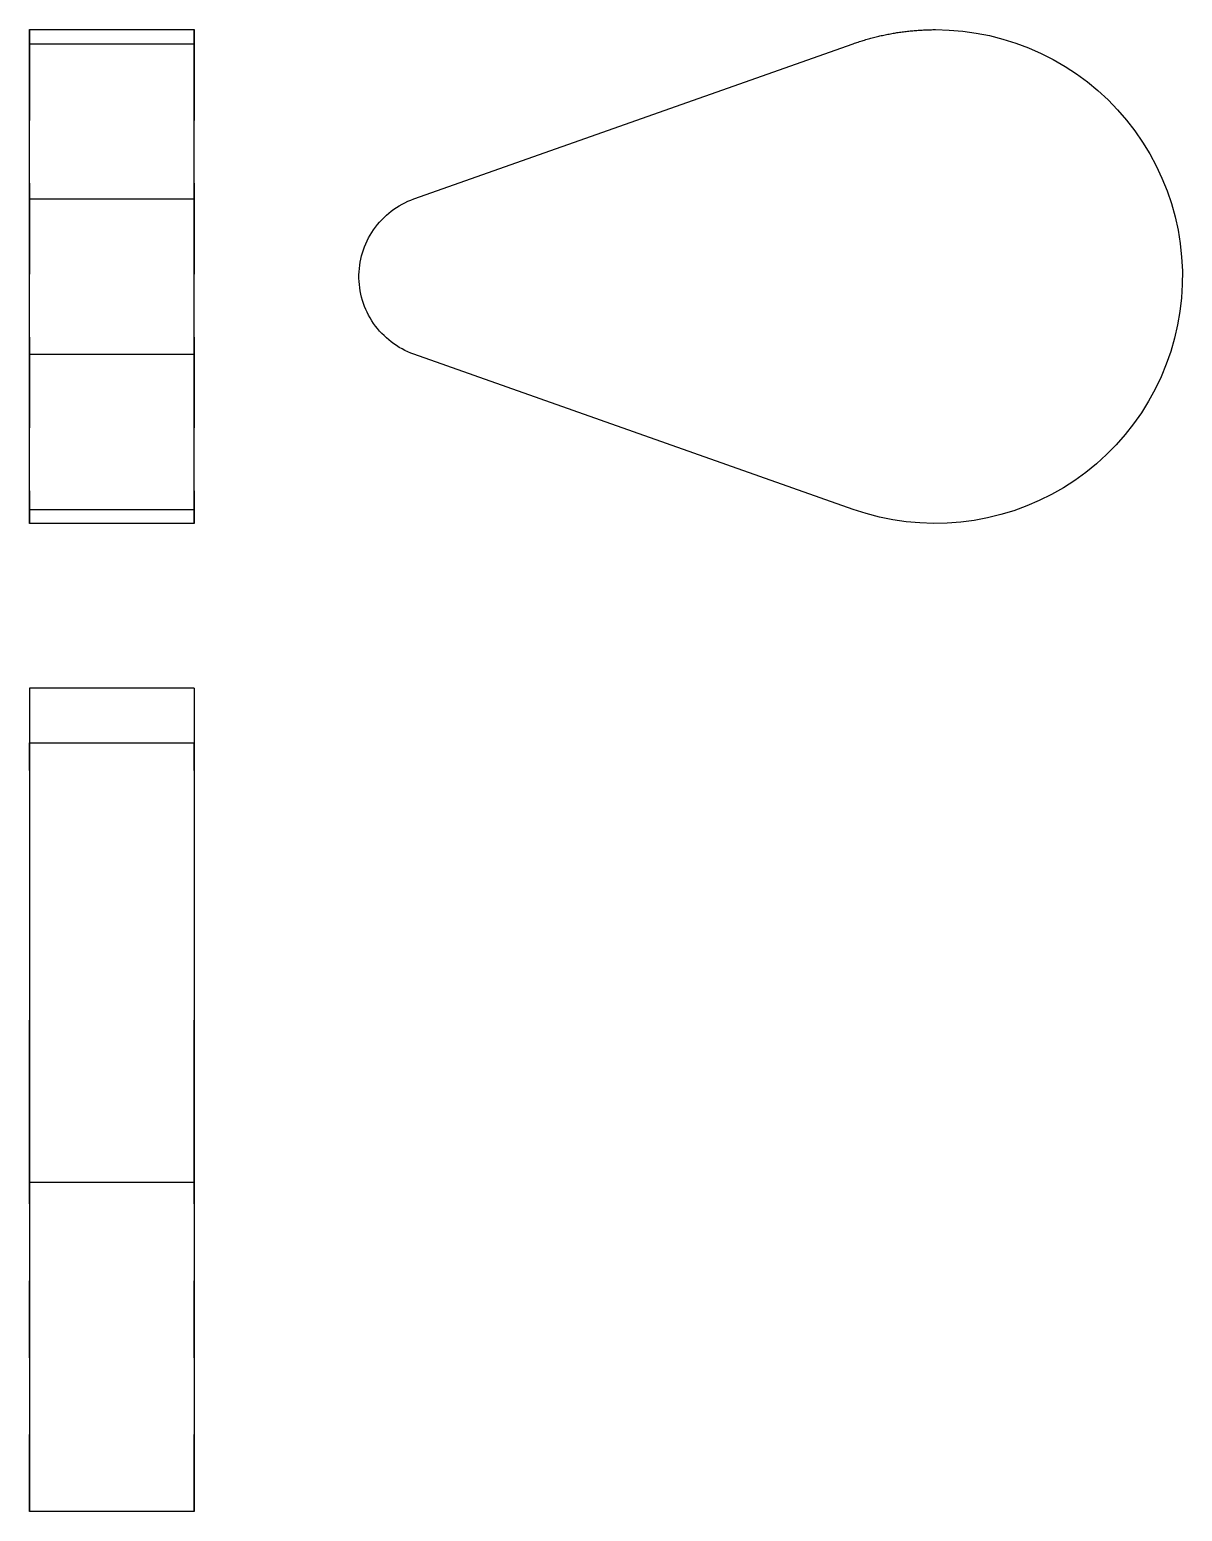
# Model space of a CAD drawing. Extents: x 0 to 1.5, y 0 to 1.93.
import ezdxf

# ---------------------------------------------------------------- set-up
doc = ezdxf.new("R2010")
doc.units = 0
doc.linetypes.add('HIDDEN', pattern=[0.053565, 0.035728, -0.017837])
for name, color, linetype in [('FRONT', 7, 'CONTINUOUS'), ('FRONT_HID', 7, 'HIDDEN'), ('LEFT', 7, 'CONTINUOUS'), ('TOP', 7, 'CONTINUOUS'), ('TOP_HID', 7, 'HIDDEN')]:
    doc.layers.add(name, color=color, linetype=linetype)

msp = doc.modelspace()

# ---------------------------------------------------------------- linework, layer by layer
at = {"layer": 'FRONT'}
for p, q in [((0, 1.928198), (0.214208, 1.928198)), ((0, 1.909838), (0, 1.928198)), ((0.214208, 1.909838), (0.214208, 1.928198)), ((0, 1.70787), (0, 1.909838)), ((0, 1.909838), (0.214208, 1.909838)), ((0.214208, 1.70787), (0.214208, 1.909838)), ((0, 1.505902), (0, 1.70787)), ((0, 1.70787), (0.214208, 1.70787)), ((0.214208, 1.505902), (0.214208, 1.70787)), ((0, 1.303935), (0, 1.505902)), ((0, 1.505902), (0.214208, 1.505902)), ((0.214208, 1.303935), (0.214208, 1.505902)), ((0, 1.303935), (0.214208, 1.303935)), ((0, 1.285574), (0, 1.303934)), ((0.214208, 1.285574), (0.214208, 1.303934)), ((0.214208, 1.285574), (0, 1.285574))]:
    msp.add_line(p, q, dxfattribs=at)
at = {"layer": 'FRONT_HID', "linetype": 'HIDDEN'}
for p, q in [((0, 1.928198), (0, 1.285574)), ((0.214208, 1.928198), (0.214208, 1.285574)), ((0, 1.909838), (0, 1.303935)), ((0.214208, 1.909838), (0.214208, 1.303935)), ((0, 1.71399), (0, 1.505902)), ((0, 1.70787), (0, 1.71399)), ((0.214208, 1.71399), (0.214208, 1.505902)), ((0.214208, 1.70787), (0.214208, 1.71399))]:
    msp.add_line(p, q, dxfattribs=at)
at = {"layer": 'LEFT'}
for p, q in [((0.499868, 1.70786), (1.071391, 1.909828)), ((1.071391, 1.909828), (1.073026, 1.9104)), ((1.073026, 1.9104), (1.074664, 1.910964)), ((1.074664, 1.910964), (1.076305, 1.91152)), ((1.076305, 1.91152), (1.077949, 1.912066)), ((1.077949, 1.912066), (1.079596, 1.912603)), ((1.079596, 1.912603), (1.081246, 1.913132)), ((1.081246, 1.913132), (1.082899, 1.913652)), ((1.082899, 1.913652), (1.084555, 1.914162)), ((1.084555, 1.914162), (1.086213, 1.914664)), ((1.086213, 1.914664), (1.087874, 1.915157)), ((1.087874, 1.915157), (1.089537, 1.915641)), ((1.089537, 1.915641), (1.091203, 1.916116)), ((1.091203, 1.916116), (1.092872, 1.916582)), ((1.092872, 1.916582), (1.094543, 1.917039)), ((1.094543, 1.917039), (1.096217, 1.917487)), ((1.096217, 1.917487), (1.097893, 1.917925)), ((1.097893, 1.917925), (1.099571, 1.918355)), ((1.099571, 1.918355), (1.101251, 1.918776)), ((1.101251, 1.918776), (1.102934, 1.919188)), ((1.102934, 1.919188), (1.104619, 1.91959)), ((1.104619, 1.91959), (1.106306, 1.919984)), ((1.106306, 1.919984), (1.107996, 1.920368)), ((1.107996, 1.920368), (1.109687, 1.920744)), ((1.109687, 1.920744), (1.11138, 1.92111)), ((1.11138, 1.92111), (1.113076, 1.921467)), ((1.113076, 1.921467), (1.114773, 1.921815)), ((1.114773, 1.921815), (1.116472, 1.922154)), ((1.116472, 1.922154), (1.118173, 1.922483)), ((1.118173, 1.922483), (1.119875, 1.922804)), ((1.119875, 1.922804), (1.12158, 1.923115)), ((1.12158, 1.923115), (1.123286, 1.923417)), ((1.123286, 1.923417), (1.124993, 1.92371)), ((1.124993, 1.92371), (1.126702, 1.923993)), ((1.126702, 1.923993), (1.128413, 1.924268)), ((1.128413, 1.924268), (1.130125, 1.924533)), ((1.130125, 1.924533), (1.131838, 1.924789)), ((1.131838, 1.924789), (1.133553, 1.925036)), ((1.133553, 1.925036), (1.135269, 1.925273)), ((1.135269, 1.925273), (1.136987, 1.925501)), ((1.136987, 1.925501), (1.138705, 1.92572)), ((1.138705, 1.92572), (1.140425, 1.92593)), ((1.140425, 1.92593), (1.142146, 1.92613)), ((1.142146, 1.92613), (1.143868, 1.926321)), ((1.143868, 1.926321), (1.145591, 1.926503)), ((1.145591, 1.926503), (1.147314, 1.926676)), ((1.147314, 1.926676), (1.149039, 1.926839)), ((1.149039, 1.926839), (1.150765, 1.926993)), ((1.150765, 1.926993), (1.152491, 1.927137)), ((1.152491, 1.927137), (1.154218, 1.927273)), ((1.154218, 1.927273), (1.155946, 1.927399)), ((1.155946, 1.927399), (1.157675, 1.927515)), ((1.157675, 1.927515), (1.159404, 1.927623)), ((1.159404, 1.927623), (1.161134, 1.927721)), ((1.161134, 1.927721), (1.162864, 1.927809)), ((1.162864, 1.927809), (1.164594, 1.927889)), ((1.164594, 1.927889), (1.166325, 1.927959)), ((1.166325, 1.927959), (1.168057, 1.92802)), ((1.168057, 1.92802), (1.169789, 1.928071)), ((1.169789, 1.928071), (1.171521, 1.928113)), ((1.171521, 1.928113), (1.173253, 1.928146)), ((1.173253, 1.928146), (1.174985, 1.928169)), ((1.174985, 1.928169), (1.176717, 1.928183)), ((1.176717, 1.928183), (1.17845, 1.928188)), ((1.17845, 1.928188), (1.196196, 1.927697)), ((1.196196, 1.927697), (1.213888, 1.926227)), ((1.213888, 1.926227), (1.231472, 1.923783)), ((1.231472, 1.923783), (1.248894, 1.920371)), ((1.248894, 1.920371), (1.266101, 1.916001)), ((1.266101, 1.916001), (1.28304, 1.910689)), ((1.28304, 1.910689), (1.29966, 1.904448)), ((1.29966, 1.904448), (1.31591, 1.8973)), ((1.31591, 1.8973), (1.33174, 1.889264)), ((1.33174, 1.889264), (1.347103, 1.880367)), ((1.347103, 1.880367), (1.36195, 1.870635)), ((1.36195, 1.870635), (1.376238, 1.860098)), ((1.376238, 1.860098), (1.389922, 1.848787)), ((1.389922, 1.848787), (1.40296, 1.836738)), ((1.40296, 1.836738), (1.415312, 1.823988)), ((1.415312, 1.823988), (1.426942, 1.810574)), ((1.426942, 1.810574), (1.437813, 1.796539)), ((1.437813, 1.796539), (1.447892, 1.781925)), ((1.447892, 1.781925), (1.457149, 1.766776)), ((1.457149, 1.766776), (1.465555, 1.75114)), ((1.465555, 1.75114), (1.473084, 1.735063)), ((1.473084, 1.735063), (1.479715, 1.718594)), ((1.479715, 1.718594), (1.485425, 1.701785)), ((0.47738, 1.696804), (0.480939, 1.699008)), ((0.480939, 1.699008), (0.48458, 1.701072)), ((0.48458, 1.701072), (0.4883, 1.702992)), ((0.4883, 1.702992), (0.492091, 1.704765)), ((0.492091, 1.704765), (0.495949, 1.706388)), ((0.495949, 1.706388), (0.499868, 1.70786)), ((1.485425, 1.701785), (1.490198, 1.684686)), ((0.452539, 1.67455), (0.455247, 1.677742)), ((0.455247, 1.677742), (0.458077, 1.680826)), ((0.458077, 1.680826), (0.461026, 1.683797)), ((0.461026, 1.683797), (0.464088, 1.68665)), ((0.464088, 1.68665), (0.46726, 1.689381)), ((0.46726, 1.689381), (0.470536, 1.691987)), ((0.470536, 1.691987), (0.473911, 1.694462)), ((0.473911, 1.694462), (0.47738, 1.696804)), ((1.490198, 1.684686), (1.49402, 1.667349)), ((0.440979, 1.657143), (0.443015, 1.6608)), ((0.443015, 1.6608), (0.445193, 1.664375)), ((0.445193, 1.664375), (0.447508, 1.667861)), ((0.447508, 1.667861), (0.449959, 1.671255)), ((0.449959, 1.671255), (0.452539, 1.67455)), ((1.49402, 1.667349), (1.496878, 1.649827)), ((0.433018, 1.637823), (0.434306, 1.641805)), ((0.434306, 1.641805), (0.435748, 1.645735)), ((0.435748, 1.645735), (0.437342, 1.649605)), ((0.437342, 1.649605), (0.439087, 1.653409)), ((0.439087, 1.653409), (0.440979, 1.657143)), ((1.496878, 1.649827), (1.498764, 1.632175)), ((0.428961, 1.617324), (0.42945, 1.621481)), ((0.42945, 1.621481), (0.430102, 1.625615)), ((0.430102, 1.625615), (0.430915, 1.629721)), ((0.430915, 1.629721), (0.431887, 1.633793)), ((0.431887, 1.633793), (0.433018, 1.637823)), ((1.498764, 1.632175), (1.499673, 1.614445)), ((0.42847, 1.608969), (0.428634, 1.613151)), ((0.42847, 1.604783), (0.42847, 1.608969)), ((0.428634, 1.6006), (0.42847, 1.604783)), ((0.428634, 1.613151), (0.428961, 1.617324)), ((0.428961, 1.596428), (0.428634, 1.6006)), ((1.499673, 1.614445), (1.4996, 1.596693)), ((0.42945, 1.592271), (0.428961, 1.596428)), ((0.430102, 1.588136), (0.42945, 1.592271)), ((0.430915, 1.58403), (0.430102, 1.588136)), ((0.431887, 1.579959), (0.430915, 1.58403)), ((1.4996, 1.596693), (1.498548, 1.578971)), ((0.433018, 1.575929), (0.431887, 1.579959)), ((0.434306, 1.571946), (0.433018, 1.575929)), ((0.435748, 1.568017), (0.434306, 1.571946)), ((0.437342, 1.564147), (0.435748, 1.568017)), ((0.439087, 1.560342), (0.437342, 1.564147)), ((1.498548, 1.578971), (1.496518, 1.561334)), ((0.440979, 1.556608), (0.439087, 1.560342)), ((0.443015, 1.552951), (0.440979, 1.556608)), ((0.445193, 1.549377), (0.443015, 1.552951)), ((0.447508, 1.54589), (0.445193, 1.549377)), ((0.449959, 1.542496), (0.447508, 1.54589)), ((1.493517, 1.543837), (1.489555, 1.526532)), ((1.496518, 1.561334), (1.493517, 1.543837)), ((0.452539, 1.539201), (0.449959, 1.542496)), ((0.455247, 1.536009), (0.452539, 1.539201)), ((0.458077, 1.532925), (0.455247, 1.536009)), ((0.461026, 1.529955), (0.458077, 1.532925)), ((0.464088, 1.527101), (0.461026, 1.529955)), ((0.46726, 1.52437), (0.464088, 1.527101)), ((0.470536, 1.521765), (0.46726, 1.52437)), ((1.489555, 1.526532), (1.484643, 1.509472)), ((0.473911, 1.519289), (0.470536, 1.521765)), ((0.47738, 1.516947), (0.473911, 1.519289)), ((0.480939, 1.514743), (0.47738, 1.516947)), ((0.48458, 1.512679), (0.480939, 1.514743)), ((0.4883, 1.51076), (0.48458, 1.512679)), ((0.492091, 1.508987), (0.4883, 1.51076)), ((0.495949, 1.507363), (0.492091, 1.508987)), ((0.499868, 1.505892), (0.495949, 1.507363)), ((1.071391, 1.303924), (0.499868, 1.505892)), ((1.484643, 1.509472), (1.478796, 1.49271)), ((1.478796, 1.49271), (1.472032, 1.476296)), ((1.472032, 1.476296), (1.464372, 1.46028)), ((1.464372, 1.46028), (1.455839, 1.444713)), ((1.446459, 1.42964), (1.436261, 1.415108)), ((1.455839, 1.444713), (1.446459, 1.42964)), ((1.436261, 1.415108), (1.425276, 1.401162)), ((1.425276, 1.401162), (1.413538, 1.387844)), ((1.401082, 1.375194), (1.387946, 1.363252)), ((1.413538, 1.387844), (1.401082, 1.375194)), ((1.374171, 1.352053), (1.359798, 1.341632)), ((1.387946, 1.363252), (1.374171, 1.352053)), ((1.344872, 1.332021), (1.329438, 1.323249)), ((1.359798, 1.341632), (1.344872, 1.332021)), ((1.313542, 1.315343), (1.297235, 1.308327)), ((1.329438, 1.323249), (1.313542, 1.315343)), ((1.088287, 1.298473), (1.071391, 1.303924)), ((1.105457, 1.293964), (1.088287, 1.298473)), ((1.122851, 1.290411), (1.105457, 1.293964)), ((1.246341, 1.292818), (1.228891, 1.289548)), ((1.263582, 1.297047), (1.246341, 1.292818)), ((1.280564, 1.302222), (1.263582, 1.297047)), ((1.297235, 1.308327), (1.280564, 1.302222)), ((1.140414, 1.287823), (1.122851, 1.290411)), ((1.158094, 1.286209), (1.140414, 1.287823)), ((1.175835, 1.285574), (1.158094, 1.286209)), ((1.193585, 1.28592), (1.175835, 1.285574)), ((1.211288, 1.287246), (1.193585, 1.28592)), ((1.228891, 1.289548), (1.211288, 1.287246))]:
    msp.add_line(p, q, dxfattribs=at)
at = {"layer": 'TOP'}
for p, q in [((0, 1.071312), (0, 0.999894)), ((0.214208, 1.071312), (0, 1.071312)), ((0.214208, 1.071312), (0.214208, 0.999894)), ((0, 0.999894), (0, 0.428371)), ((0, 0.999894), (0.214208, 0.999894)), ((0.214208, 0.999894), (0.214208, 0.428371)), ((0, 0.428371), (0, 0.321312)), ((0, 0.428371), (0.214208, 0.428371)), ((0.214208, 0.428371), (0.214208, 0.321312)), ((0, 0.321312), (0, 0)), ((0.214208, 0.321312), (0.214208, 0)), ((0.214208, 0), (0, 0))]:
    msp.add_line(p, q, dxfattribs=at)
at = {"layer": 'TOP_HID', "linetype": 'HIDDEN'}
for p, q in [((0, 0.964208), (0, 0.999894)), ((0, 0.999894), (0, 0.964208)), ((0.214208, 0.964208), (0.214208, 0.999894)), ((0.214208, 0.999894), (0.214208, 0.964208)), ((0, 0.632421), (0, 0.639223)), ((0, 0.639223), (0, 0.632421)), ((0.214208, 0.632421), (0.214208, 0.639223)), ((0.214208, 0.639223), (0.214208, 0.632421)), ((0, 0.62562), (0, 0.632421)), ((0, 0.632421), (0, 0.62562)), ((0, 0.618818), (0, 0.62562)), ((0, 0.62562), (0, 0.618818)), ((0, 0.612016), (0, 0.618818)), ((0, 0.618818), (0, 0.612016)), ((0.214208, 0.62562), (0.214208, 0.632421)), ((0.214208, 0.632421), (0.214208, 0.62562)), ((0.214208, 0.618818), (0.214208, 0.62562)), ((0.214208, 0.62562), (0.214208, 0.618818)), ((0.214208, 0.612016), (0.214208, 0.618818)), ((0.214208, 0.618818), (0.214208, 0.612016)), ((0, 0.605215), (0, 0.612016)), ((0, 0.612016), (0, 0.605215)), ((0, 0.598413), (0, 0.605215)), ((0, 0.605215), (0, 0.598413)), ((0, 0.591611), (0, 0.598413)), ((0, 0.598413), (0, 0.591611)), ((0.214208, 0.605215), (0.214208, 0.612016)), ((0.214208, 0.612016), (0.214208, 0.605215)), ((0.214208, 0.598413), (0.214208, 0.605215)), ((0.214208, 0.605215), (0.214208, 0.598413)), ((0.214208, 0.591611), (0.214208, 0.598413)), ((0.214208, 0.598413), (0.214208, 0.591611)), ((0, 0.58481), (0, 0.591611)), ((0, 0.591611), (0, 0.58481)), ((0, 0.578008), (0, 0.58481)), ((0, 0.58481), (0, 0.578008)), ((0.214208, 0.58481), (0.214208, 0.591611)), ((0.214208, 0.591611), (0.214208, 0.58481)), ((0.214208, 0.578008), (0.214208, 0.58481)), ((0.214208, 0.58481), (0.214208, 0.578008)), ((0, 0.571206), (0, 0.578008)), ((0, 0.578008), (0, 0.571206)), ((0, 0.564405), (0, 0.571206)), ((0, 0.571206), (0, 0.564405)), ((0, 0.557603), (0, 0.564405)), ((0, 0.564405), (0, 0.557603)), ((0.214208, 0.571206), (0.214208, 0.578008)), ((0.214208, 0.578008), (0.214208, 0.571206)), ((0.214208, 0.564405), (0.214208, 0.571206)), ((0.214208, 0.571206), (0.214208, 0.564405)), ((0.214208, 0.557603), (0.214208, 0.564405)), ((0.214208, 0.564405), (0.214208, 0.557603)), ((0, 0.550801), (0, 0.557603)), ((0, 0.557603), (0, 0.550801)), ((0, 0.543999), (0, 0.550801)), ((0, 0.550801), (0, 0.543999)), ((0, 0.537198), (0, 0.543999)), ((0, 0.543999), (0, 0.537198)), ((0.214208, 0.550801), (0.214208, 0.557603)), ((0.214208, 0.557603), (0.214208, 0.550801)), ((0.214208, 0.543999), (0.214208, 0.550801)), ((0.214208, 0.550801), (0.214208, 0.543999)), ((0.214208, 0.537198), (0.214208, 0.543999)), ((0.214208, 0.543999), (0.214208, 0.537198)), ((0, 0.530396), (0, 0.537198)), ((0, 0.537198), (0, 0.530396)), ((0, 0.523594), (0, 0.530396)), ((0, 0.530396), (0, 0.523594)), ((0, 0.516793), (0, 0.523594)), ((0, 0.523594), (0, 0.516793)), ((0.214208, 0.530396), (0.214208, 0.537198)), ((0.214208, 0.537198), (0.214208, 0.530396)), ((0.214208, 0.523594), (0.214208, 0.530396)), ((0.214208, 0.530396), (0.214208, 0.523594)), ((0.214208, 0.516793), (0.214208, 0.523594)), ((0.214208, 0.523594), (0.214208, 0.516793)), ((0, 0.509991), (0, 0.516793)), ((0, 0.516793), (0, 0.509991)), ((0, 0.503189), (0, 0.509991)), ((0, 0.509991), (0, 0.503189)), ((0, 0.496388), (0, 0.503189)), ((0, 0.503189), (0, 0.496388)), ((0.214208, 0.509991), (0.214208, 0.516793)), ((0.214208, 0.516793), (0.214208, 0.509991)), ((0.214208, 0.503189), (0.214208, 0.509991)), ((0.214208, 0.509991), (0.214208, 0.503189)), ((0.214208, 0.496388), (0.214208, 0.503189)), ((0.214208, 0.503189), (0.214208, 0.496388)), ((0, 0.489586), (0, 0.496388)), ((0, 0.496388), (0, 0.489586)), ((0, 0.482784), (0, 0.489586)), ((0, 0.489586), (0, 0.482784)), ((0, 0.475983), (0, 0.482784)), ((0, 0.482784), (0, 0.475983)), ((0.214208, 0.489586), (0.214208, 0.496388)), ((0.214208, 0.496388), (0.214208, 0.489586)), ((0.214208, 0.482784), (0.214208, 0.489586)), ((0.214208, 0.489586), (0.214208, 0.482784)), ((0.214208, 0.475983), (0.214208, 0.482784)), ((0.214208, 0.482784), (0.214208, 0.475983)), ((0, 0.469181), (0, 0.475983)), ((0, 0.475983), (0, 0.469181)), ((0, 0.462379), (0, 0.469181)), ((0, 0.469181), (0, 0.462379)), ((0.214208, 0.469181), (0.214208, 0.475983)), ((0.214208, 0.475983), (0.214208, 0.469181)), ((0.214208, 0.462379), (0.214208, 0.469181)), ((0.214208, 0.469181), (0.214208, 0.462379)), ((0, 0.455577), (0, 0.462379)), ((0, 0.462379), (0, 0.455577)), ((0, 0.448776), (0, 0.455577)), ((0, 0.455577), (0, 0.448776)), ((0, 0.441974), (0, 0.448776)), ((0, 0.448776), (0, 0.441974)), ((0.214208, 0.455577), (0.214208, 0.462379)), ((0.214208, 0.462379), (0.214208, 0.455577)), ((0.214208, 0.448776), (0.214208, 0.455577)), ((0.214208, 0.455577), (0.214208, 0.448776)), ((0.214208, 0.441974), (0.214208, 0.448776)), ((0.214208, 0.448776), (0.214208, 0.441974)), ((0, 0.435172), (0, 0.441974)), ((0, 0.441974), (0, 0.435172)), ((0, 0.428371), (0, 0.435172)), ((0, 0.435172), (0, 0.428371)), ((0, 0), (0, 0.428371)), ((0.214208, 0.435172), (0.214208, 0.441974)), ((0.214208, 0.441974), (0.214208, 0.435172)), ((0.214208, 0.428371), (0.214208, 0.435172)), ((0.214208, 0.435172), (0.214208, 0.428371)), ((0.214208, 0), (0.214208, 0.428371))]:
    msp.add_line(p, q, dxfattribs=at)

doc.saveas('drawing.dxf')
